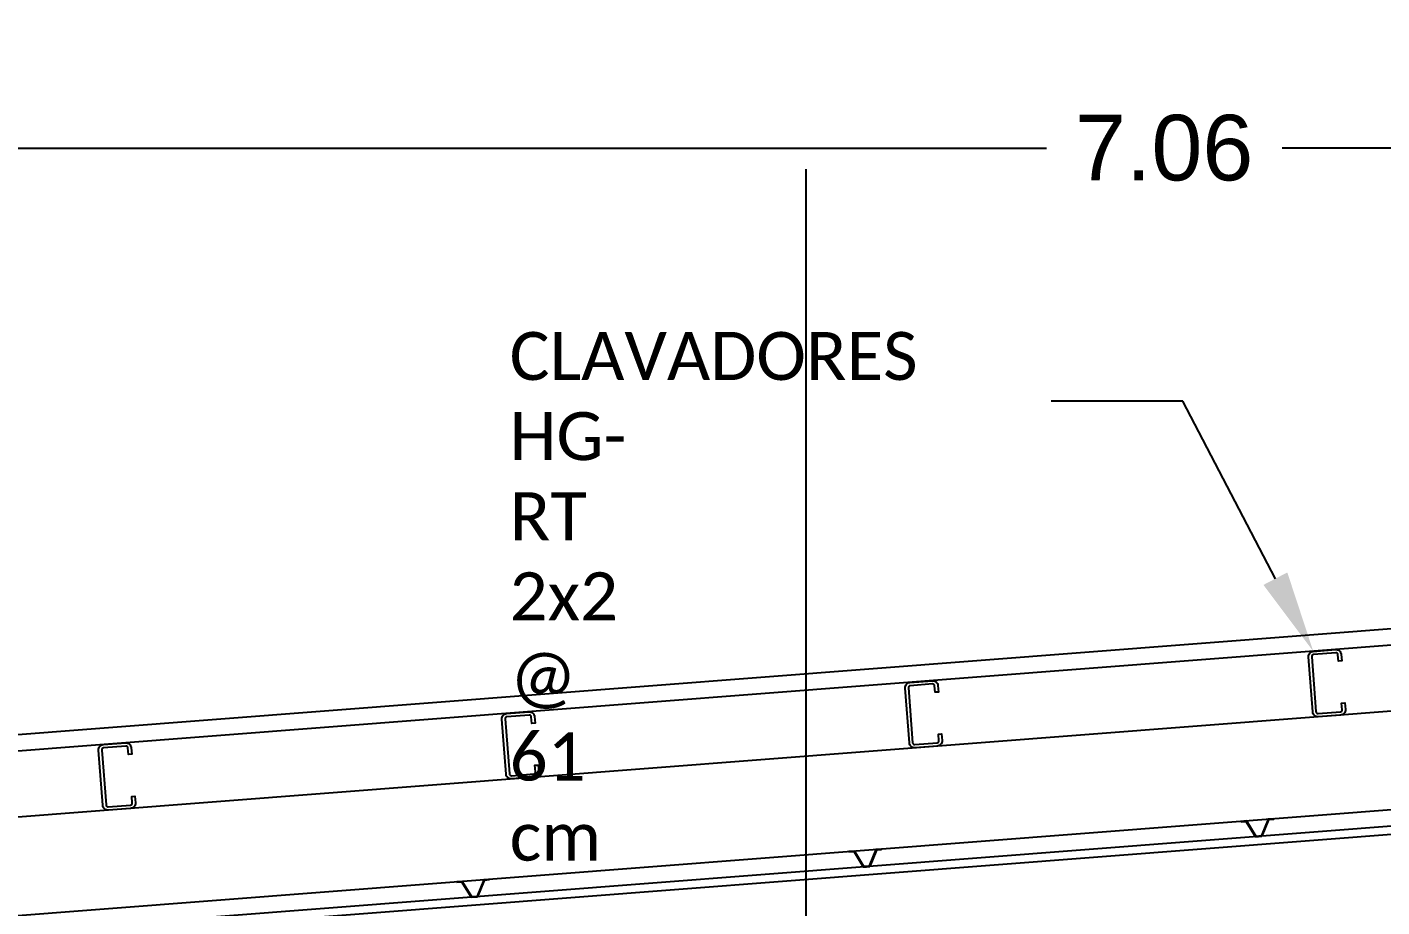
# Model space of a CAD drawing. Header units: inches. Extents: x -6 to 158, y 10 to 161.
# Drawn here: x 26.105 to 28.172, y 41.137 to 42.479 of the extents above; entities that cross this region are included whole.
import ezdxf
from ezdxf import colors
from ezdxf.entities.mleader import LeaderData, LeaderLine
from ezdxf.math import Vec2, Vec3

# ---------------------------------------------------------------- set-up
doc = ezdxf.new("R2010")
doc.units = ezdxf.units.IN
doc.header["$MEASUREMENT"] = 0
doc.linetypes.add('Center', pattern=[40, 10, -5, 20, -5])
for name, color, linetype in [('Dim', 2, 'Continuous'), ('Emplantillado', 2, 'Continuous'), ('LCorte', 5, 'Center'), ('Paredes', 5, 'Continuous'), ('TEXTO', 2, 'Continuous'), ('Texturas', 1, 'Continuous')]:
    doc.layers.add(name, color=color, linetype=linetype)
doc.styles.add('style1', font='micross.ttf')
doc.dimstyles.new('1-50', dxfattribs={"dimscale": 0.05, "dimtxt": 2, "dimasz": 2.5, "dimexe": 3, "dimexo": 1, "dimgap": 1, "dimtad": 0, "dimtih": 1, "dimtoh": 1, "dimzin": 1, "dimdsep": 46, "dimtxsty": 'style1', "dimcen": 2.5, "dimclrd": 124, "dimclre": 124, "dimclrt": 1, "dimadec": 0, "dimazin": 0, "dimtfac": 1, "dimtmove": 2, "dimatfit": 3, "dimfxl": 1, "dimtolj": 1, "dimtzin": 0, "dimlwd": -1, "dimlwe": -1, "dimarcsym": 0})

# ---------------------------------------------------------------- blocks, each defined once
blk = doc.blocks.new('A$C3A4E2C9F')
at = {"color": 2}
for p, q in [((-0.0481, 0.0009), (-0.0481, -0.0001)), ((-0.0397, 0.0009), (-0.0481, 0.0009)), ((-0.0397, 0.0009), (-0.0275, -0.0231)), ((-0.0066, 0.0009), (-0.0187, -0.0231)), ((0.0019, 0.0009), (-0.0066, 0.0009)), ((0.0019, -0.0001), (0.0019, 0.0009)), ((-0.0403, -0.0001), (-0.0481, -0.0001)), ((-0.0403, -0.0001), (-0.0281, -0.0241)), ((-0.006, -0.0001), (-0.0181, -0.0241)), ((0.0019, -0.0001), (-0.006, -0.0001)), ((-0.0281, -0.0241), (-0.0231, -0.0241)), ((-0.0281, -0.0241), (-0.0181, -0.0241)), ((-0.0275, -0.0231), (-0.0187, -0.0231))]:
    blk.add_line(p, q, dxfattribs=at)
blk = doc.blocks.new('*D662')
at = {"layer": 'Defpoints', "color": 0, "transparency": 16777216}
for p in [(31.3683, 42.2948), (31.3683, 41.8067), (24.3111, 41.2626)]:
    blk.add_point(p, dxfattribs=at)
at = {"layer": 'Dim', "color": 124, "transparency": 16777216}
for p, q in [((24.3111, 41.3126), (24.3111, 42.4448)), ((31.3683, 41.8567), (31.3683, 42.4448)), ((24.4361, 42.2948), (27.66, 42.2948)), ((31.2433, 42.2948), (28.0194, 42.2948))]:
    blk.add_line(p, q, dxfattribs=at)
for points in [[(24.4361, 42.3156), (24.4361, 42.274), (24.3111, 42.2948)], [(31.2433, 42.3156), (31.2433, 42.274), (31.3683, 42.2948)]]:
    blk.add_solid(points, dxfattribs=at)
at = {"layer": 'Dim', "color": 1, "transparency": 16777216, "insert": (27.8397, 42.2948), "char_height": 0.1, "attachment_point": 5, "style": 'style1'}
blk.add_mtext('\\A1;7.06', dxfattribs=at)

msp = doc.modelspace()

# ---------------------------------------------------------------- linework, layer by layer
at = {"layer": 'LCorte'}
msp.add_line((27.2938, 32.2625), (27.2938, 43.3353), dxfattribs=at)
at = {"layer": 'Paredes'}
for p, q in [((31.3683, 41.8067), (24.3111, 41.2626)), ((31.3702, 41.7819), (24.313, 41.2378)), ((31.3779, 41.6821), (24.3659, 41.1415)), ((31.3894, 41.5325), (24.3659, 40.991))]:
    msp.add_line(p, q, dxfattribs=at)
at = {"layer": 'Paredes', "color": 2}
for points in [[(28.0745, 41.4324), (28.1084, 41.435, 0.414214), (28.1112, 41.4382), (28.1104, 41.4482), (28.1154, 41.4486), (28.1162, 41.4386, -0.414214), (28.1088, 41.43), (28.0748, 41.4274, -0.414214), (28.0662, 41.4348), (28.0598, 41.5186, -0.414214), (28.0671, 41.5272), (28.1011, 41.5299, -0.414214), (28.1097, 41.5225), (28.1105, 41.5125), (28.1055, 41.5121), (28.1047, 41.5221, 0.414214), (28.1015, 41.5249), (28.0675, 41.5223, 0.414214), (28.0648, 41.519), (28.0712, 41.4352, 0.414214)], [(27.4592, 41.385), (27.4932, 41.3876, 0.414214), (27.4959, 41.3908), (27.4952, 41.4008), (27.5002, 41.4012), (27.5009, 41.3912, -0.414214), (27.4936, 41.3826), (27.4596, 41.38, -0.414214), (27.451, 41.3874), (27.4446, 41.4712, -0.414214), (27.4519, 41.4798), (27.4859, 41.4824, -0.414214), (27.4945, 41.4751), (27.4952, 41.4651), (27.4902, 41.4647), (27.4895, 41.4747, 0.414214), (27.4862, 41.4774), (27.4523, 41.4748, 0.414214), (27.4495, 41.4716), (27.456, 41.3877, 0.414214)], [(26.844, 41.3375), (26.878, 41.3402, 0.414214), (26.8807, 41.3434), (26.8799, 41.3534), (26.8849, 41.3537), (26.8857, 41.3438, -0.414214), (26.8783, 41.3352), (26.8444, 41.3325, -0.414214), (26.8358, 41.3399), (26.8293, 41.4238, -0.414214), (26.8367, 41.4324), (26.8706, 41.435, -0.414214), (26.8792, 41.4276), (26.88, 41.4176), (26.875, 41.4173), (26.8743, 41.4272, 0.414214), (26.871, 41.43), (26.8371, 41.4274, 0.414214), (26.8343, 41.4242), (26.8408, 41.3403, 0.414214)], [(26.2288, 41.2901), (26.2627, 41.2927, 0.414214), (26.2655, 41.2959), (26.2647, 41.3059), (26.2697, 41.3063), (26.2705, 41.2963, -0.414214), (26.2631, 41.2877), (26.2292, 41.2851, -0.414214), (26.2206, 41.2925), (26.2141, 41.3763, -0.414214), (26.2215, 41.3849), (26.2554, 41.3876, -0.414214), (26.264, 41.3802), (26.2648, 41.3702), (26.2598, 41.3698), (26.259, 41.3798, 0.414214), (26.2558, 41.3826), (26.2219, 41.3799, 0.414214), (26.2191, 41.3767), (26.2256, 41.2929, 0.414214)]]:
    msp.add_lwpolyline(points, format="xyb", close=True, dxfattribs=at)
at = {"layer": 'Texturas'}
for p, q in [((30.3433, 41.4268), (25.439, 41.0487)), ((30.3433, 41.4143), (25.439, 41.0361))]:
    msp.add_line(p, q, dxfattribs=at)

# ---------------------------------------------------------------- block references
at = {"layer": 'Emplantillado', "rotation": 4.408794308599358}
for p in [(28.0049, 41.2706), (27.4067, 41.2245), (26.8085, 41.1784)]:
    msp.add_blockref('A$C3A4E2C9F', p, dxfattribs=at)

# ---------------------------------------------------------------- dimensions: what is measured, and where the dimension line sits
at = {"layer": 'Dim'}
dim = msp.add_linear_dim(base=(31.3683, 42.2948), p1=(24.3111, 41.2626), p2=(31.3683, 41.8067), dimstyle='1-50', override={"dimfxl": 1.25}, dxfattribs=at)
dim.commit()
dim.dimension.update_dxf_attribs({"geometry": '*D662', "text_midpoint": (27.8397, 42.2948)})

# ---------------------------------------------------------------- leaders
at = {"layer": 'TEXTO'}
ml = msp.add_multileader_mtext('Standard', dxfattribs=at)
ml.set_content('{\\fCalibri|b0|i0|c0|p34;\\C3;CLAVADORES HG- RT 2x2 @ 61 cm}', color=256, style='style1')
ml.set_leader_properties(color=1, linetype='ByLayer', lineweight=-1)
ml.build(insert=Vec2(0, 0))
ml.multileader.update_dxf_attribs({"text_right_attachment_type": 2, "dogleg_length": 5, "arrow_head_size": 0.125, "scale": 0.05})
ctx = ml.context
ctx.base_point, ctx.scale, ctx.char_height, ctx.arrow_head_size, ctx.landing_gap_size, ctx.plane_origin = Vec3(26.8413, 41.9708), 0.05, 0.0733, 0.125, 0, Vec3(28.6023, 42.2471)
ctx.right_attachment = 2
notes = []
notes.append((ctx, [(0, (1, 1, 0), (27.8681, 41.9086), (-1, 0), 0.201, [(0, [(28.0671, 41.5272)], 0, [])])]))
ctx.mtext.insert, ctx.mtext.width, ctx.mtext.flow_direction = Vec3(26.8413, 42.0143), 0.965014, 5
for ctx, leaders in notes:
    for number, flags, end, landing, length, lines in leaders:
        leader = LeaderData()
        leader.index, (leader.has_last_leader_line, leader.has_dogleg_vector, leader.attachment_direction) = number, flags
        leader.last_leader_point, leader.dogleg_vector, leader.dogleg_length = Vec3(end), Vec3(landing), length
        for number, points, colour, breaks in lines:
            line = LeaderLine()
            line.index, line.vertices, line.color, line.breaks = number, Vec3.list(points), colors.encode_raw_color(colour), breaks
            leader.lines.append(line)
        ctx.leaders.append(leader)

doc.saveas('drawing.dxf')
